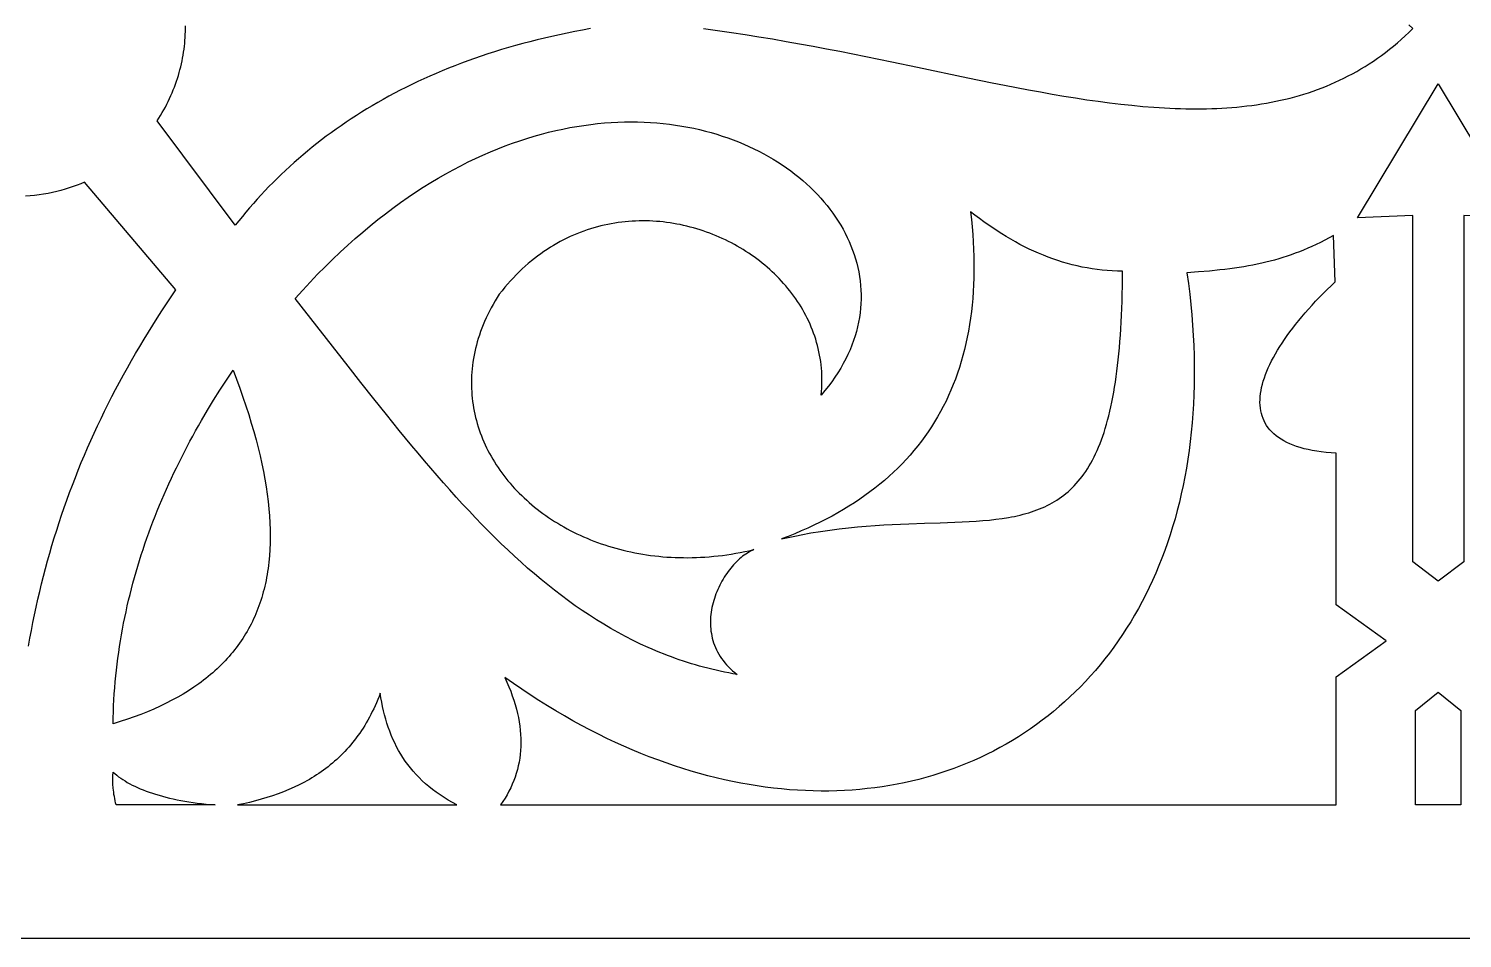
# Model space of a CAD drawing. Extents: x -186 to 189, y -31 to 29.
# Drawn here: x -139.01 to -91.74, y -31.28 to -1.28 of the extents above; entities that cross this region are included whole.
import ezdxf

# ---------------------------------------------------------------- set-up
doc = ezdxf.new("R2010")
doc.units = 0
doc.header["$MEASUREMENT"] = 0
doc.layers.add('LAYER_1', color=18, linetype='CONTINUOUS')

msp = doc.modelspace()

# ---------------------------------------------------------------- linework, layer by layer
at = {"layer": 'LAYER_1'}
for points in [[(-186.282, -31.278), (188.718, -31.278), (188.718, 28.722), (-186.282, 28.722)], [(-92.532, -3.1), (-89.869, -7.514), (-91.691, -7.444), (-91.691, -18.865), (-92.532, -19.496), (-93.372, -18.865), (-93.372, -7.444), (-95.194, -7.514)], [(-115.102, -18.46), (-115.155, -18.484), (-115.208, -18.51), (-115.26, -18.539), (-115.312, -18.571), (-115.365, -18.605), (-115.416, -18.642), (-115.468, -18.68), (-115.519, -18.722), (-115.569, -18.765), (-115.619, -18.81), (-115.669, -18.858), (-115.717, -18.907), (-115.765, -18.959), (-115.812, -19.012), (-115.859, -19.067), (-115.904, -19.124), (-115.948, -19.183), (-115.991, -19.243), (-116.033, -19.305), (-116.074, -19.368), (-116.113, -19.433), (-116.151, -19.499), (-116.188, -19.566), (-116.223, -19.634), (-116.257, -19.704), (-116.289, -19.774), (-116.319, -19.846), (-116.347, -19.918), (-116.374, -19.991), (-116.399, -20.066), (-116.422, -20.14), (-116.443, -20.216), (-116.461, -20.292), (-116.478, -20.369), (-116.492, -20.446), (-116.505, -20.523), (-116.514, -20.601), (-116.522, -20.679), (-116.526, -20.757), (-116.529, -20.836), (-116.528, -20.914), (-116.525, -20.992), (-116.52, -21.071), (-116.511, -21.149), (-116.499, -21.227), (-116.485, -21.305), (-116.468, -21.382), (-116.447, -21.459), (-116.423, -21.535), (-116.397, -21.611), (-116.366, -21.686), (-116.333, -21.761), (-116.296, -21.834), (-116.256, -21.907), (-116.212, -21.979), (-116.164, -22.05), (-116.113, -22.12), (-116.058, -22.189), (-115.999, -22.257), (-115.936, -22.324), (-115.87, -22.389), (-115.799, -22.453), (-115.724, -22.515), (-115.645, -22.576), (-115.787, -22.552), (-115.928, -22.525), (-116.068, -22.498), (-116.207, -22.468), (-116.345, -22.437), (-116.482, -22.405), (-116.619, -22.371), (-116.755, -22.335), (-116.89, -22.298), (-117.025, -22.26), (-117.158, -22.22), (-117.291, -22.179), (-117.423, -22.136), (-117.555, -22.092), (-117.686, -22.046), (-117.816, -21.999), (-117.945, -21.95), (-118.074, -21.9), (-118.202, -21.849), (-118.33, -21.796), (-118.456, -21.742), (-118.582, -21.687), (-118.833, -21.572), (-119.081, -21.452), (-119.326, -21.326), (-119.57, -21.195), (-119.811, -21.06), (-120.049, -20.919), (-120.286, -20.773), (-120.521, -20.623), (-120.754, -20.468), (-120.985, -20.308), (-121.214, -20.144), (-121.442, -19.975), (-121.668, -19.801), (-121.892, -19.624), (-122.115, -19.442), (-122.336, -19.255), (-122.556, -19.065), (-122.775, -18.871), (-122.993, -18.673), (-123.21, -18.471), (-123.425, -18.265), (-123.64, -18.055), (-123.853, -17.842), (-124.066, -17.626), (-124.278, -17.406), (-124.49, -17.182), (-124.701, -16.955), (-124.911, -16.726), (-125.121, -16.492), (-125.33, -16.256), (-125.54, -16.017), (-125.749, -15.775), (-125.958, -15.531), (-126.166, -15.283), (-126.375, -15.033), (-126.793, -14.525), (-127.212, -14.008), (-127.632, -13.482), (-128.055, -12.948), (-128.48, -12.406), (-130.219, -10.175), (-129.974, -9.902), (-129.728, -9.637), (-129.482, -9.379), (-129.234, -9.129), (-128.987, -8.886), (-128.739, -8.65), (-128.491, -8.421), (-128.242, -8.199), (-127.994, -7.984), (-127.745, -7.776), (-127.496, -7.575), (-127.247, -7.381), (-126.998, -7.194), (-126.749, -7.013), (-126.5, -6.839), (-126.251, -6.671), (-126.003, -6.51), (-125.754, -6.355), (-125.507, -6.207), (-125.259, -6.065), (-125.012, -5.929), (-124.765, -5.799), (-124.519, -5.675), (-124.274, -5.557), (-124.029, -5.446), (-123.785, -5.34), (-123.542, -5.239), (-123.3, -5.145), (-123.058, -5.056), (-122.818, -4.973), (-122.578, -4.896), (-122.34, -4.824), (-122.103, -4.757), (-121.867, -4.696), (-121.632, -4.64), (-121.398, -4.589), (-121.166, -4.543), (-120.935, -4.502), (-120.705, -4.467), (-120.477, -4.436), (-120.251, -4.41), (-120.026, -4.389), (-119.803, -4.373), (-119.582, -4.362), (-119.362, -4.355), (-119.144, -4.353), (-118.929, -4.355), (-118.715, -4.361), (-118.503, -4.372), (-118.293, -4.387), (-118.085, -4.407), (-117.88, -4.43), (-117.677, -4.458), (-117.476, -4.49), (-117.277, -4.525), (-117.081, -4.565), (-116.887, -4.608), (-116.696, -4.656), (-116.507, -4.706), (-116.321, -4.761), (-116.138, -4.819), (-115.957, -4.88), (-115.779, -4.945), (-115.604, -5.014), (-115.432, -5.085), (-115.263, -5.16), (-115.097, -5.238), (-114.933, -5.319), (-114.774, -5.403), (-114.617, -5.491), (-114.463, -5.581), (-114.313, -5.673), (-114.166, -5.769), (-114.023, -5.867), (-113.883, -5.968), (-113.746, -6.072), (-113.613, -6.178), (-113.484, -6.286), (-113.358, -6.397), (-113.236, -6.51), (-113.118, -6.626), (-113.004, -6.743), (-112.894, -6.863), (-112.787, -6.985), (-112.685, -7.109), (-112.587, -7.234), (-112.493, -7.362), (-112.403, -7.491), (-112.317, -7.622), (-112.235, -7.755), (-112.158, -7.889), (-112.086, -8.024), (-112.017, -8.162), (-111.954, -8.3), (-111.895, -8.44), (-111.84, -8.581), (-111.791, -8.723), (-111.745, -8.867), (-111.705, -9.011), (-111.67, -9.157), (-111.639, -9.303), (-111.614, -9.45), (-111.593, -9.598), (-111.578, -9.747), (-111.568, -9.897), (-111.563, -10.047), (-111.563, -10.197), (-111.568, -10.348), (-111.579, -10.5), (-111.596, -10.651), (-111.617, -10.803), (-111.645, -10.955), (-111.677, -11.108), (-111.716, -11.26), (-111.76, -11.412), (-111.81, -11.565), (-111.866, -11.717), (-111.927, -11.869), (-111.995, -12.02), (-112.068, -12.172), (-112.148, -12.323), (-112.233, -12.473), (-112.325, -12.623), (-112.423, -12.773), (-112.527, -12.921), (-112.638, -13.069), (-112.754, -13.216), (-112.878, -13.363), (-112.867, -13.249), (-112.859, -13.136), (-112.854, -13.024), (-112.852, -12.912), (-112.852, -12.801), (-112.855, -12.691), (-112.861, -12.581), (-112.869, -12.472), (-112.88, -12.363), (-112.894, -12.255), (-112.91, -12.148), (-112.929, -12.042), (-112.95, -11.936), (-112.973, -11.831), (-112.999, -11.727), (-113.028, -11.624), (-113.058, -11.522), (-113.091, -11.42), (-113.127, -11.319), (-113.164, -11.22), (-113.204, -11.121), (-113.246, -11.023), (-113.29, -10.926), (-113.336, -10.83), (-113.385, -10.735), (-113.435, -10.641), (-113.487, -10.548), (-113.542, -10.457), (-113.598, -10.366), (-113.656, -10.276), (-113.716, -10.188), (-113.778, -10.1), (-113.842, -10.014), (-113.908, -9.929), (-113.975, -9.845), (-114.044, -9.762), (-114.115, -9.681), (-114.188, -9.601), (-114.262, -9.522), (-114.338, -9.444), (-114.415, -9.368), (-114.494, -9.293), (-114.574, -9.22), (-114.656, -9.147), (-114.739, -9.077), (-114.824, -9.007), (-114.91, -8.939), (-114.997, -8.873), (-115.086, -8.808), (-115.176, -8.744), (-115.267, -8.682), (-115.36, -8.622), (-115.453, -8.563), (-115.548, -8.506), (-115.644, -8.45), (-115.741, -8.396), (-115.839, -8.343), (-115.938, -8.292), (-116.038, -8.243), (-116.14, -8.196), (-116.241, -8.15), (-116.344, -8.106), (-116.448, -8.064), (-116.553, -8.023), (-116.658, -7.985), (-116.764, -7.948), (-116.871, -7.913), (-116.978, -7.88), (-117.087, -7.848), (-117.196, -7.819), (-117.305, -7.791), (-117.415, -7.766), (-117.526, -7.742), (-117.637, -7.721), (-117.748, -7.701), (-117.86, -7.683), (-117.973, -7.668), (-118.085, -7.654), (-118.199, -7.643), (-118.312, -7.633), (-118.426, -7.626), (-118.54, -7.621), (-118.654, -7.618), (-118.768, -7.617), (-118.883, -7.618), (-118.997, -7.622), (-119.112, -7.628), (-119.227, -7.636), (-119.342, -7.646), (-119.456, -7.659), (-119.571, -7.674), (-119.686, -7.691), (-119.8, -7.711), (-119.915, -7.733), (-120.029, -7.757), (-120.143, -7.784), (-120.257, -7.813), (-120.371, -7.845), (-120.484, -7.879), (-120.597, -7.916), (-120.709, -7.955), (-120.822, -7.997), (-120.933, -8.041), (-121.045, -8.088), (-121.155, -8.137), (-121.266, -8.189), (-121.375, -8.244), (-121.484, -8.301), (-121.593, -8.361), (-121.701, -8.424), (-121.808, -8.489), (-121.914, -8.557), (-122.02, -8.628), (-122.125, -8.702), (-122.229, -8.778), (-122.332, -8.857), (-122.434, -8.939), (-122.536, -9.024), (-122.636, -9.112), (-122.736, -9.203), (-122.834, -9.296), (-122.932, -9.393), (-123.028, -9.492), (-123.124, -9.595), (-123.218, -9.7), (-123.311, -9.808), (-123.402, -9.92), (-123.493, -10.034), (-123.563, -10.146), (-123.631, -10.258), (-123.695, -10.37), (-123.757, -10.483), (-123.816, -10.595), (-123.872, -10.707), (-123.924, -10.819), (-123.975, -10.932), (-124.022, -11.044), (-124.066, -11.156), (-124.108, -11.268), (-124.147, -11.381), (-124.183, -11.493), (-124.216, -11.604), (-124.247, -11.716), (-124.275, -11.828), (-124.3, -11.939), (-124.323, -12.05), (-124.343, -12.161), (-124.36, -12.272), (-124.375, -12.383), (-124.387, -12.493), (-124.397, -12.603), (-124.404, -12.712), (-124.408, -12.821), (-124.41, -12.93), (-124.41, -13.039), (-124.407, -13.147), (-124.402, -13.254), (-124.394, -13.362), (-124.384, -13.468), (-124.371, -13.575), (-124.356, -13.68), (-124.339, -13.786), (-124.32, -13.89), (-124.298, -13.994), (-124.274, -14.098), (-124.247, -14.201), (-124.219, -14.303), (-124.188, -14.405), (-124.155, -14.506), (-124.12, -14.606), (-124.082, -14.706), (-124.043, -14.805), (-124.001, -14.903), (-123.958, -15), (-123.912, -15.097), (-123.864, -15.193), (-123.814, -15.288), (-123.762, -15.382), (-123.708, -15.475), (-123.652, -15.567), (-123.594, -15.659), (-123.534, -15.749), (-123.473, -15.839), (-123.409, -15.927), (-123.343, -16.015), (-123.276, -16.102), (-123.207, -16.187), (-123.136, -16.272), (-123.063, -16.355), (-122.988, -16.438), (-122.911, -16.519), (-122.833, -16.599), (-122.753, -16.678), (-122.672, -16.756), (-122.588, -16.833), (-122.503, -16.908), (-122.417, -16.982), (-122.329, -17.055), (-122.239, -17.127), (-122.147, -17.197), (-122.054, -17.266), (-121.96, -17.334), (-121.864, -17.4), (-121.766, -17.465), (-121.667, -17.529), (-121.566, -17.591), (-121.464, -17.652), (-121.361, -17.712), (-121.256, -17.769), (-121.15, -17.826), (-121.042, -17.881), (-120.933, -17.934), (-120.823, -17.986), (-120.711, -18.036), (-120.598, -18.085), (-120.484, -18.132), (-120.369, -18.177), (-120.252, -18.221), (-120.134, -18.263), (-120.015, -18.303), (-119.895, -18.342), (-119.774, -18.379), (-119.651, -18.414), (-119.527, -18.448), (-119.403, -18.479), (-119.277, -18.509), (-119.15, -18.537), (-119.022, -18.563), (-118.893, -18.587), (-118.763, -18.61), (-118.633, -18.63), (-118.501, -18.649), (-118.368, -18.665), (-118.234, -18.68), (-118.1, -18.692), (-117.964, -18.703), (-117.828, -18.711), (-117.691, -18.718), (-117.553, -18.722), (-117.414, -18.724), (-117.275, -18.725), (-117.134, -18.723), (-116.993, -18.719), (-116.852, -18.712), (-116.709, -18.704), (-116.566, -18.693), (-116.422, -18.68), (-116.278, -18.665), (-116.133, -18.648), (-115.987, -18.628), (-115.841, -18.606), (-115.695, -18.581), (-115.547, -18.555), (-115.399, -18.525), (-115.251, -18.494)], [(-107.951, -7.315), (-107.923, -7.568), (-107.899, -7.818), (-107.879, -8.066), (-107.863, -8.31), (-107.851, -8.552), (-107.843, -8.792), (-107.84, -9.029), (-107.84, -9.263), (-107.844, -9.494), (-107.852, -9.723), (-107.864, -9.949), (-107.88, -10.172), (-107.9, -10.393), (-107.924, -10.611), (-107.952, -10.826), (-107.984, -11.039), (-108.02, -11.249), (-108.06, -11.456), (-108.104, -11.66), (-108.152, -11.862), (-108.204, -12.062), (-108.259, -12.258), (-108.319, -12.452), (-108.383, -12.643), (-108.451, -12.832), (-108.523, -13.017), (-108.599, -13.201), (-108.678, -13.381), (-108.762, -13.559), (-108.85, -13.734), (-108.941, -13.907), (-109.037, -14.076), (-109.137, -14.243), (-109.24, -14.408), (-109.348, -14.57), (-109.459, -14.729), (-109.575, -14.885), (-109.694, -15.039), (-109.818, -15.19), (-109.945, -15.339), (-110.076, -15.485), (-110.212, -15.628), (-110.351, -15.768), (-110.494, -15.906), (-110.641, -16.041), (-110.792, -16.174), (-110.947, -16.304), (-111.106, -16.431), (-111.269, -16.555), (-111.436, -16.677), (-111.607, -16.797), (-111.782, -16.913), (-111.961, -17.027), (-112.143, -17.138), (-112.33, -17.247), (-112.52, -17.353), (-112.715, -17.456), (-112.913, -17.557), (-113.116, -17.655), (-113.322, -17.75), (-113.533, -17.843), (-113.747, -17.933), (-113.965, -18.021), (-114.187, -18.105), (-114.022, -18.068), (-113.859, -18.033), (-113.696, -18), (-113.535, -17.968), (-113.216, -17.91), (-112.9, -17.859), (-112.589, -17.814), (-112.283, -17.775), (-111.981, -17.74), (-111.683, -17.711), (-111.39, -17.686), (-111.102, -17.664), (-110.817, -17.646), (-110.538, -17.631), (-110.263, -17.618), (-109.992, -17.607), (-109.466, -17.589), (-108.957, -17.574), (-108.468, -17.557), (-108.231, -17.546), (-107.998, -17.534), (-107.77, -17.52), (-107.547, -17.503), (-107.33, -17.483), (-107.116, -17.459), (-106.908, -17.431), (-106.705, -17.399), (-106.606, -17.381), (-106.507, -17.361), (-106.41, -17.341), (-106.314, -17.318), (-106.219, -17.295), (-106.126, -17.269), (-106.034, -17.243), (-105.943, -17.214), (-105.854, -17.184), (-105.765, -17.152), (-105.678, -17.118), (-105.593, -17.082), (-105.508, -17.045), (-105.425, -17.005), (-105.343, -16.963), (-105.263, -16.919), (-105.184, -16.873), (-105.106, -16.825), (-105.029, -16.774), (-104.954, -16.721), (-104.88, -16.666), (-104.808, -16.608), (-104.736, -16.548), (-104.666, -16.485), (-104.598, -16.419), (-104.531, -16.351), (-104.465, -16.28), (-104.4, -16.206), (-104.337, -16.129), (-104.275, -16.049), (-104.214, -15.967), (-104.155, -15.881), (-104.097, -15.792), (-104.041, -15.7), (-103.986, -15.604), (-103.932, -15.506), (-103.88, -15.404), (-103.829, -15.299), (-103.779, -15.19), (-103.731, -15.077), (-103.684, -14.961), (-103.639, -14.842), (-103.595, -14.719), (-103.552, -14.592), (-103.511, -14.461), (-103.471, -14.326), (-103.433, -14.188), (-103.396, -14.045), (-103.36, -13.898), (-103.326, -13.748), (-103.294, -13.593), (-103.262, -13.434), (-103.232, -13.27), (-103.204, -13.103), (-103.177, -12.931), (-103.152, -12.754), (-103.127, -12.573), (-103.105, -12.387), (-103.084, -12.197), (-103.064, -12.002), (-103.045, -11.802), (-103.029, -11.598), (-103.013, -11.389), (-102.999, -11.174), (-102.987, -10.955), (-102.976, -10.731), (-102.966, -10.502), (-102.958, -10.267), (-102.952, -10.028), (-102.947, -9.783), (-102.943, -9.532), (-102.941, -9.277), (-103.111, -9.274), (-103.28, -9.267), (-103.448, -9.256), (-103.616, -9.24), (-103.782, -9.221), (-103.947, -9.198), (-104.112, -9.17), (-104.275, -9.139), (-104.438, -9.104), (-104.599, -9.064), (-104.76, -9.022), (-104.92, -8.975), (-105.079, -8.924), (-105.237, -8.87), (-105.395, -8.813), (-105.551, -8.751), (-105.707, -8.686), (-105.862, -8.618), (-106.016, -8.546), (-106.169, -8.471), (-106.322, -8.392), (-106.474, -8.31), (-106.625, -8.225), (-106.775, -8.136), (-106.924, -8.044), (-107.073, -7.949), (-107.221, -7.851), (-107.369, -7.75), (-107.515, -7.646), (-107.661, -7.538), (-107.806, -7.428)], [(-94.248, -21.466), (-95.894, -20.275), (-95.894, -15.966), (-95.894, -15.283), (-96.065, -15.272), (-96.23, -15.257), (-96.387, -15.238), (-96.539, -15.216), (-96.684, -15.191), (-96.823, -15.162), (-96.956, -15.13), (-97.082, -15.095), (-97.203, -15.056), (-97.317, -15.014), (-97.425, -14.97), (-97.528, -14.922), (-97.624, -14.871), (-97.715, -14.817), (-97.799, -14.761), (-97.878, -14.701), (-97.952, -14.639), (-98.019, -14.574), (-98.081, -14.507), (-98.138, -14.437), (-98.189, -14.364), (-98.234, -14.289), (-98.274, -14.211), (-98.309, -14.131), (-98.339, -14.049), (-98.363, -13.965), (-98.382, -13.878), (-98.396, -13.789), (-98.405, -13.698), (-98.409, -13.605), (-98.408, -13.51), (-98.402, -13.413), (-98.391, -13.314), (-98.375, -13.214), (-98.355, -13.111), (-98.33, -13.007), (-98.3, -12.901), (-98.265, -12.794), (-98.227, -12.685), (-98.183, -12.575), (-98.135, -12.463), (-98.083, -12.35), (-98.026, -12.235), (-97.965, -12.12), (-97.9, -12.003), (-97.831, -11.885), (-97.758, -11.765), (-97.68, -11.645), (-97.599, -11.524), (-97.513, -11.402), (-97.424, -11.279), (-97.331, -11.155), (-97.233, -11.03), (-97.133, -10.905), (-97.028, -10.779), (-96.92, -10.652), (-96.808, -10.525), (-96.693, -10.398), (-96.574, -10.27), (-96.452, -10.141), (-96.326, -10.013), (-96.197, -9.884), (-96.065, -9.754), (-95.929, -9.625), (-95.982, -8.101), (-96.128, -8.179), (-96.272, -8.254), (-96.414, -8.325), (-96.555, -8.393), (-96.694, -8.458), (-96.832, -8.52), (-96.97, -8.578), (-97.107, -8.634), (-97.244, -8.687), (-97.381, -8.737), (-97.517, -8.784), (-97.654, -8.829), (-97.792, -8.871), (-97.931, -8.911), (-98.07, -8.949), (-98.211, -8.984), (-98.353, -9.017), (-98.497, -9.048), (-98.643, -9.078), (-98.791, -9.105), (-98.941, -9.131), (-99.094, -9.155), (-99.25, -9.178), (-99.408, -9.199), (-99.571, -9.219), (-99.736, -9.237), (-100.079, -9.271), (-100.438, -9.301), (-100.817, -9.327), (-100.769, -9.679), (-100.726, -10.029), (-100.689, -10.375), (-100.657, -10.718), (-100.631, -11.058), (-100.609, -11.395), (-100.593, -11.729), (-100.582, -12.059), (-100.576, -12.387), (-100.576, -12.711), (-100.58, -13.032), (-100.589, -13.349), (-100.603, -13.664), (-100.622, -13.975), (-100.645, -14.282), (-100.674, -14.587), (-100.707, -14.888), (-100.745, -15.185), (-100.787, -15.48), (-100.834, -15.771), (-100.886, -16.058), (-100.942, -16.342), (-101.003, -16.622), (-101.068, -16.899), (-101.137, -17.173), (-101.211, -17.443), (-101.289, -17.709), (-101.371, -17.972), (-101.458, -18.231), (-101.548, -18.486), (-101.643, -18.738), (-101.742, -18.986), (-101.845, -19.231), (-101.951, -19.472), (-102.062, -19.709), (-102.176, -19.942), (-102.295, -20.172), (-102.417, -20.398), (-102.543, -20.62), (-102.672, -20.838), (-102.806, -21.052), (-102.943, -21.262), (-103.083, -21.469), (-103.227, -21.672), (-103.374, -21.87), (-103.525, -22.065), (-103.68, -22.256), (-103.837, -22.443), (-103.998, -22.626), (-104.162, -22.805), (-104.33, -22.979), (-104.5, -23.15), (-104.674, -23.317), (-104.85, -23.479), (-105.03, -23.637), (-105.213, -23.792), (-105.398, -23.942), (-105.587, -24.087), (-105.778, -24.229), (-105.973, -24.367), (-106.17, -24.5), (-106.369, -24.629), (-106.572, -24.753), (-106.777, -24.873), (-106.984, -24.989), (-107.194, -25.101), (-107.407, -25.208), (-107.622, -25.311), (-107.839, -25.409), (-108.059, -25.503), (-108.281, -25.593), (-108.505, -25.678), (-108.732, -25.759), (-108.961, -25.835), (-109.192, -25.906), (-109.425, -25.973), (-109.66, -26.035), (-109.897, -26.093), (-110.136, -26.146), (-110.377, -26.195), (-110.619, -26.239), (-110.864, -26.278), (-111.11, -26.312), (-111.358, -26.342), (-111.608, -26.367), (-111.86, -26.388), (-112.113, -26.403), (-112.367, -26.414), (-112.623, -26.42), (-112.881, -26.421), (-113.14, -26.417), (-113.4, -26.408), (-113.662, -26.395), (-113.925, -26.376), (-114.189, -26.353), (-114.454, -26.324), (-114.721, -26.291), (-114.988, -26.252), (-115.257, -26.209), (-115.527, -26.161), (-115.797, -26.107), (-116.069, -26.049), (-116.341, -25.985), (-116.615, -25.916), (-116.889, -25.842), (-117.164, -25.763), (-117.439, -25.679), (-117.715, -25.589), (-117.992, -25.494), (-118.269, -25.394), (-118.547, -25.289), (-118.826, -25.179), (-119.105, -25.063), (-119.384, -24.942), (-119.663, -24.815), (-119.943, -24.683), (-120.223, -24.546), (-120.503, -24.403), (-120.784, -24.255), (-121.064, -24.102), (-121.345, -23.943), (-121.626, -23.778), (-121.906, -23.608), (-122.187, -23.433), (-122.468, -23.252), (-122.748, -23.065), (-123.028, -22.873), (-123.308, -22.675), (-123.239, -22.828), (-123.175, -22.979), (-123.116, -23.129), (-123.062, -23.278), (-123.012, -23.425), (-122.968, -23.571), (-122.928, -23.715), (-122.893, -23.858), (-122.863, -24), (-122.837, -24.14), (-122.816, -24.279), (-122.8, -24.416), (-122.789, -24.552), (-122.782, -24.687), (-122.78, -24.82), (-122.783, -24.952), (-122.79, -25.083), (-122.802, -25.212), (-122.818, -25.34), (-122.84, -25.466), (-122.865, -25.591), (-122.896, -25.715), (-122.931, -25.837), (-122.97, -25.958), (-123.014, -26.078), (-123.063, -26.196), (-123.116, -26.313), (-123.173, -26.429), (-123.235, -26.544), (-123.302, -26.657), (-123.373, -26.768), (-123.448, -26.879), (-95.894, -26.879), (-95.894, -22.657)], [(-132.269, -12.539), (-132.155, -12.841), (-132.047, -13.138), (-131.944, -13.431), (-131.847, -13.72), (-131.755, -14.005), (-131.669, -14.286), (-131.588, -14.563), (-131.513, -14.835), (-131.444, -15.104), (-131.38, -15.369), (-131.322, -15.63), (-131.269, -15.887), (-131.222, -16.14), (-131.18, -16.389), (-131.144, -16.635), (-131.113, -16.876), (-131.088, -17.113), (-131.069, -17.347), (-131.055, -17.577), (-131.047, -17.803), (-131.045, -18.025), (-131.048, -18.243), (-131.056, -18.458), (-131.07, -18.669), (-131.09, -18.876), (-131.102, -18.978), (-131.115, -19.079), (-131.13, -19.18), (-131.146, -19.279), (-131.164, -19.378), (-131.183, -19.475), (-131.203, -19.572), (-131.225, -19.667), (-131.248, -19.762), (-131.272, -19.856), (-131.298, -19.949), (-131.325, -20.041), (-131.354, -20.132), (-131.384, -20.223), (-131.416, -20.312), (-131.449, -20.4), (-131.483, -20.488), (-131.519, -20.574), (-131.556, -20.66), (-131.594, -20.745), (-131.634, -20.829), (-131.676, -20.912), (-131.718, -20.994), (-131.762, -21.076), (-131.808, -21.156), (-131.855, -21.235), (-131.903, -21.314), (-131.953, -21.392), (-132.004, -21.469), (-132.056, -21.545), (-132.11, -21.62), (-132.166, -21.694), (-132.222, -21.768), (-132.28, -21.84), (-132.34, -21.912), (-132.401, -21.983), (-132.463, -22.053), (-132.527, -22.122), (-132.592, -22.19), (-132.658, -22.257), (-132.726, -22.324), (-132.796, -22.39), (-132.866, -22.455), (-132.939, -22.519), (-133.012, -22.582), (-133.087, -22.644), (-133.163, -22.705), (-133.241, -22.766), (-133.32, -22.826), (-133.401, -22.885), (-133.566, -23), (-133.737, -23.112), (-133.914, -23.221), (-134.096, -23.327), (-134.284, -23.429), (-134.477, -23.528), (-134.676, -23.624), (-134.881, -23.717), (-135.091, -23.806), (-135.307, -23.892), (-135.529, -23.975), (-135.756, -24.055), (-135.989, -24.132), (-136.228, -24.205), (-136.224, -24.006), (-136.217, -23.808), (-136.209, -23.61), (-136.199, -23.412), (-136.186, -23.215), (-136.172, -23.018), (-136.155, -22.822), (-136.136, -22.626), (-136.116, -22.431), (-136.093, -22.236), (-136.068, -22.042), (-136.041, -21.849), (-136.013, -21.655), (-135.982, -21.463), (-135.949, -21.27), (-135.915, -21.079), (-135.878, -20.887), (-135.84, -20.697), (-135.8, -20.507), (-135.758, -20.317), (-135.714, -20.128), (-135.668, -19.939), (-135.62, -19.751), (-135.571, -19.564), (-135.519, -19.377), (-135.466, -19.19), (-135.411, -19.004), (-135.355, -18.819), (-135.296, -18.634), (-135.236, -18.45), (-135.174, -18.266), (-135.111, -18.083), (-135.046, -17.901), (-134.979, -17.719), (-134.91, -17.537), (-134.84, -17.357), (-134.768, -17.176), (-134.695, -16.997), (-134.62, -16.818), (-134.543, -16.639), (-134.465, -16.461), (-134.386, -16.284), (-134.304, -16.107), (-134.222, -15.931), (-134.137, -15.756), (-134.052, -15.581), (-133.964, -15.406), (-133.876, -15.233), (-133.785, -15.06), (-133.694, -14.887), (-133.601, -14.715), (-133.506, -14.544), (-133.411, -14.373), (-133.313, -14.203), (-133.115, -13.865), (-132.911, -13.53), (-132.702, -13.197), (-132.488, -12.867)], [(-92.532, -23.157), (-91.783, -23.763), (-91.783, -26.879), (-93.281, -26.879), (-93.281, -23.763)], [(-132.12, -26.879), (-124.886, -26.879), (-125.033, -26.801), (-125.176, -26.72), (-125.313, -26.637), (-125.445, -26.551), (-125.573, -26.462), (-125.695, -26.37), (-125.813, -26.276), (-125.926, -26.18), (-126.034, -26.08), (-126.138, -25.979), (-126.237, -25.875), (-126.332, -25.768), (-126.422, -25.659), (-126.508, -25.548), (-126.59, -25.435), (-126.668, -25.319), (-126.742, -25.201), (-126.812, -25.081), (-126.878, -24.959), (-126.94, -24.835), (-126.998, -24.708), (-127.053, -24.58), (-127.104, -24.45), (-127.152, -24.318), (-127.196, -24.184), (-127.237, -24.048), (-127.275, -23.911), (-127.309, -23.772), (-127.341, -23.631), (-127.369, -23.488), (-127.394, -23.344), (-127.417, -23.198), (-127.457, -23.303), (-127.499, -23.407), (-127.542, -23.508), (-127.586, -23.608), (-127.631, -23.705), (-127.678, -23.802), (-127.726, -23.896), (-127.775, -23.988), (-127.825, -24.079), (-127.877, -24.169), (-127.929, -24.256), (-127.983, -24.342), (-128.038, -24.426), (-128.094, -24.509), (-128.151, -24.589), (-128.209, -24.669), (-128.269, -24.746), (-128.329, -24.823), (-128.391, -24.897), (-128.454, -24.97), (-128.518, -25.042), (-128.582, -25.112), (-128.648, -25.18), (-128.715, -25.247), (-128.783, -25.312), (-128.852, -25.376), (-128.922, -25.439), (-128.993, -25.5), (-129.065, -25.56), (-129.138, -25.618), (-129.212, -25.675), (-129.287, -25.731), (-129.362, -25.785), (-129.439, -25.838), (-129.517, -25.889), (-129.595, -25.94), (-129.675, -25.989), (-129.755, -26.036), (-129.836, -26.083), (-129.918, -26.128), (-130.085, -26.215), (-130.255, -26.297), (-130.428, -26.374), (-130.605, -26.447), (-130.784, -26.515), (-130.967, -26.579), (-131.152, -26.639), (-131.34, -26.694), (-131.531, -26.746), (-131.725, -26.794), (-131.921, -26.838)], [(-136.223, -25.795), (-136.166, -25.847), (-136.106, -25.897), (-136.043, -25.947), (-135.976, -25.995), (-135.906, -26.043), (-135.833, -26.089), (-135.757, -26.135), (-135.677, -26.179), (-135.595, -26.223), (-135.509, -26.265), (-135.42, -26.306), (-135.328, -26.346), (-135.233, -26.385), (-135.135, -26.423), (-135.034, -26.459), (-134.929, -26.495), (-134.822, -26.529), (-134.712, -26.562), (-134.599, -26.593), (-134.483, -26.623), (-134.363, -26.652), (-134.241, -26.68), (-134.117, -26.706), (-133.989, -26.731), (-133.858, -26.755), (-133.725, -26.777), (-133.588, -26.797), (-133.449, -26.817), (-133.307, -26.835), (-133.162, -26.851), (-133.015, -26.866), (-132.865, -26.879), (-136.123, -26.879), (-136.141, -26.809), (-136.157, -26.74), (-136.171, -26.67), (-136.184, -26.6), (-136.196, -26.531), (-136.205, -26.462), (-136.22, -26.324), (-136.229, -26.189), (-136.232, -26.055), (-136.23, -25.923)]]:
    msp.add_lwpolyline(points, close=True, dxfattribs=at)
for points in [[(-120.489, -1.278), (-120.747, -1.325), (-121.003, -1.374), (-121.256, -1.424), (-121.506, -1.477), (-121.754, -1.532), (-121.999, -1.589), (-122.242, -1.647), (-122.482, -1.708), (-122.72, -1.771), (-122.954, -1.835), (-123.187, -1.902), (-123.417, -1.97), (-123.644, -2.04), (-123.869, -2.113), (-124.091, -2.187), (-124.311, -2.262), (-124.528, -2.34), (-124.743, -2.419), (-124.955, -2.501), (-125.165, -2.584), (-125.373, -2.669), (-125.578, -2.755), (-125.78, -2.843), (-125.981, -2.933), (-126.179, -3.025), (-126.374, -3.118), (-126.568, -3.213), (-126.759, -3.31), (-126.947, -3.408), (-127.134, -3.508), (-127.318, -3.61), (-127.5, -3.713), (-127.679, -3.818), (-127.856, -3.924), (-128.032, -4.032), (-128.204, -4.141), (-128.375, -4.252), (-128.544, -4.364), (-128.71, -4.478), (-128.874, -4.593), (-129.036, -4.71), (-129.196, -4.828), (-129.353, -4.948), (-129.509, -5.069), (-129.663, -5.191), (-129.814, -5.315), (-129.963, -5.44), (-130.111, -5.566), (-130.256, -5.694), (-130.399, -5.823), (-130.54, -5.954), (-130.679, -6.085), (-130.817, -6.218), (-130.952, -6.352), (-131.085, -6.488), (-131.217, -6.624), (-131.346, -6.762), (-131.473, -6.901), (-131.599, -7.041), (-131.723, -7.183), (-131.844, -7.325), (-131.964, -7.469), (-132.082, -7.614), (-132.198, -7.759), (-134.77, -4.322), (-134.713, -4.231), (-134.658, -4.139), (-134.604, -4.047), (-134.553, -3.954), (-134.503, -3.862), (-134.455, -3.768), (-134.409, -3.675), (-134.364, -3.581), (-134.322, -3.487), (-134.281, -3.393), (-134.242, -3.299), (-134.205, -3.204), (-134.169, -3.109), (-134.136, -3.014), (-134.104, -2.919), (-134.074, -2.823), (-134.046, -2.727), (-134.02, -2.632), (-133.995, -2.536), (-133.973, -2.439), (-133.952, -2.343), (-133.933, -2.247), (-133.916, -2.15), (-133.9, -2.053), (-133.887, -1.957), (-133.875, -1.86), (-133.865, -1.763), (-133.857, -1.666), (-133.85, -1.569), (-133.846, -1.472), (-133.843, -1.375), (-133.842, -1.278), (-133.843, -1.181)], [(-116.753, -1.278), (-116.294, -1.339), (-115.837, -1.404), (-115.382, -1.473), (-114.93, -1.544), (-114.48, -1.618), (-114.032, -1.696), (-113.588, -1.775), (-113.145, -1.856), (-112.705, -1.94), (-112.268, -2.024), (-111.402, -2.198), (-110.546, -2.374), (-109.701, -2.55), (-108.046, -2.896), (-107.236, -3.062), (-106.835, -3.142), (-106.437, -3.219), (-106.043, -3.294), (-105.651, -3.366), (-105.263, -3.435), (-104.878, -3.5), (-104.496, -3.562), (-104.117, -3.62), (-103.741, -3.674), (-103.369, -3.723), (-103, -3.767), (-102.635, -3.806), (-102.272, -3.84), (-101.913, -3.869), (-101.558, -3.891), (-101.382, -3.9), (-101.206, -3.908), (-101.031, -3.913), (-100.858, -3.918), (-100.685, -3.92), (-100.513, -3.921), (-100.341, -3.92), (-100.171, -3.917), (-100.002, -3.913), (-99.833, -3.906), (-99.666, -3.898), (-99.499, -3.888), (-99.333, -3.876), (-99.169, -3.862), (-99.005, -3.845), (-98.842, -3.827), (-98.68, -3.807), (-98.519, -3.785), (-98.359, -3.76), (-98.199, -3.733), (-98.041, -3.704), (-97.884, -3.673), (-97.727, -3.64), (-97.572, -3.604), (-97.417, -3.566), (-97.264, -3.525), (-97.111, -3.482), (-96.96, -3.437), (-96.809, -3.389), (-96.66, -3.338), (-96.511, -3.285), (-96.363, -3.229), (-96.217, -3.171), (-96.071, -3.11), (-95.926, -3.046), (-95.783, -2.98), (-95.64, -2.911), (-95.498, -2.839), (-95.358, -2.764), (-95.218, -2.686), (-95.079, -2.606), (-94.942, -2.522), (-94.805, -2.436), (-94.67, -2.346), (-94.535, -2.254), (-94.402, -2.158), (-94.27, -2.059), (-94.138, -1.958), (-94.008, -1.852), (-93.879, -1.744), (-93.75, -1.633), (-93.623, -1.518), (-93.497, -1.4), (-93.372, -1.278), (-93.497, -1.157)], [(-139.011, -21.642), (-138.966, -21.383), (-138.919, -21.124), (-138.869, -20.866), (-138.817, -20.609), (-138.762, -20.352), (-138.706, -20.096), (-138.646, -19.841), (-138.585, -19.586), (-138.521, -19.331), (-138.454, -19.078), (-138.385, -18.825), (-138.314, -18.572), (-138.241, -18.321), (-138.165, -18.069), (-138.086, -17.819), (-138.005, -17.569), (-137.922, -17.319), (-137.837, -17.071), (-137.749, -16.823), (-137.658, -16.575), (-137.565, -16.328), (-137.47, -16.082), (-137.373, -15.836), (-137.273, -15.591), (-137.17, -15.347), (-137.066, -15.103), (-136.958, -14.86), (-136.849, -14.617), (-136.737, -14.375), (-136.623, -14.134), (-136.506, -13.893), (-136.387, -13.653), (-136.265, -13.414), (-136.141, -13.175), (-136.015, -12.937), (-135.886, -12.699), (-135.754, -12.462), (-135.621, -12.226), (-135.485, -11.99), (-135.346, -11.755), (-135.205, -11.521), (-135.062, -11.287), (-134.916, -11.053), (-134.768, -10.821), (-134.618, -10.589), (-134.465, -10.357), (-134.309, -10.127), (-134.152, -9.896), (-137.173, -6.338), (-137.291, -6.391), (-137.415, -6.441), (-137.542, -6.488), (-137.673, -6.532), (-137.807, -6.573), (-137.944, -6.612), (-138.084, -6.647), (-138.227, -6.68), (-138.371, -6.709), (-138.517, -6.734), (-138.664, -6.757), (-138.812, -6.775), (-138.961, -6.79), (-139.11, -6.802)]]:
    msp.add_lwpolyline(points, dxfattribs=at)

doc.saveas('drawing.dxf')
